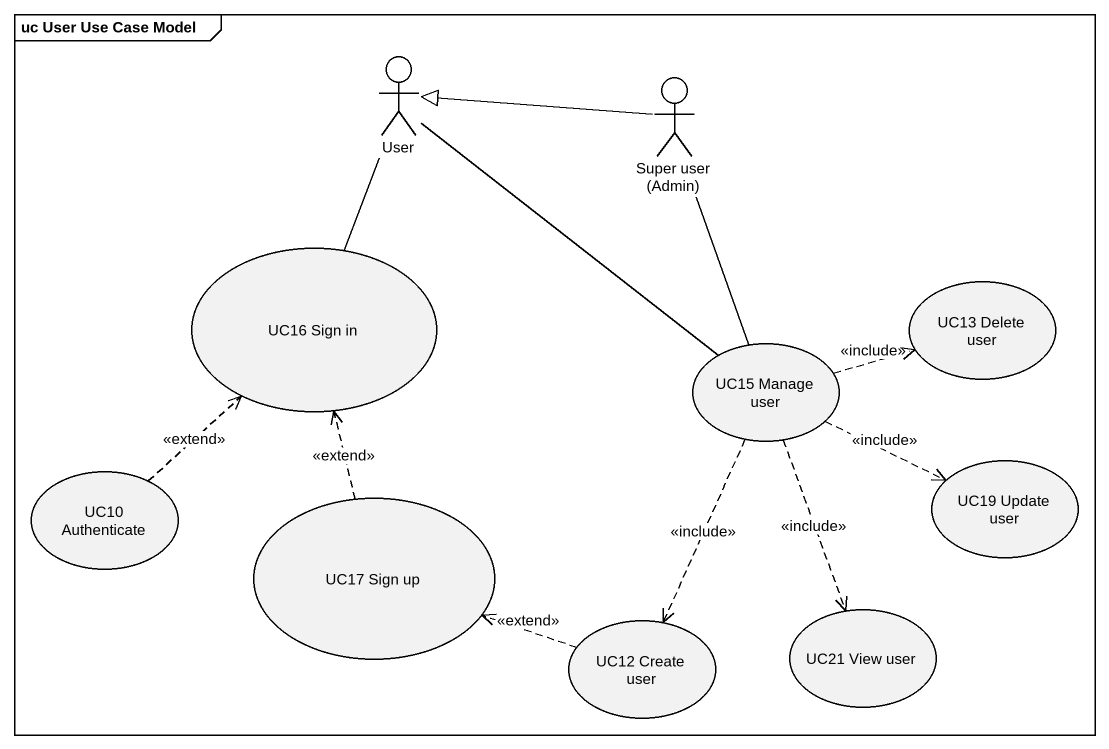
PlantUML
@startuml
mainframe uc User Use Case Model
actor User
actor "Super user (Admin)" as Super_user_Admin
usecase "UC16 Sign in" as UC16_Sign_in
usecase "UC13 Delete user" as UC13_Delete_user
usecase "UC15 Manage user" as UC15_Manage_user
usecase "UC10 Authenticate" as UC10_Authenticate
usecase "UC19 Update user" as UC19_Update_user
usecase "UC17 Sign up" as UC17_Sign_up
usecase "UC21 View user" as UC21_View_user
usecase "UC12 Create user" as UC12_Create_user
User -- UC16_Sign_in
User -- UC15_Manage_user
Super_user_Admin -left-|> User
Super_user_Admin -- UC15_Manage_user
UC15_Manage_user .right.> UC13_Delete_user : <<include>>
UC15_Manage_user .right.> UC19_Update_user : <<include>>
UC15_Manage_user ..> UC21_View_user : <<include>>
UC15_Manage_user ..> UC12_Create_user : <<include>>
UC10_Authenticate .up.> UC16_Sign_in : <<extend>>
UC17_Sign_up .up.> UC16_Sign_in : <<extend>>
UC12_Create_user .left.> UC17_Sign_up : <<extend>>
@enduml
